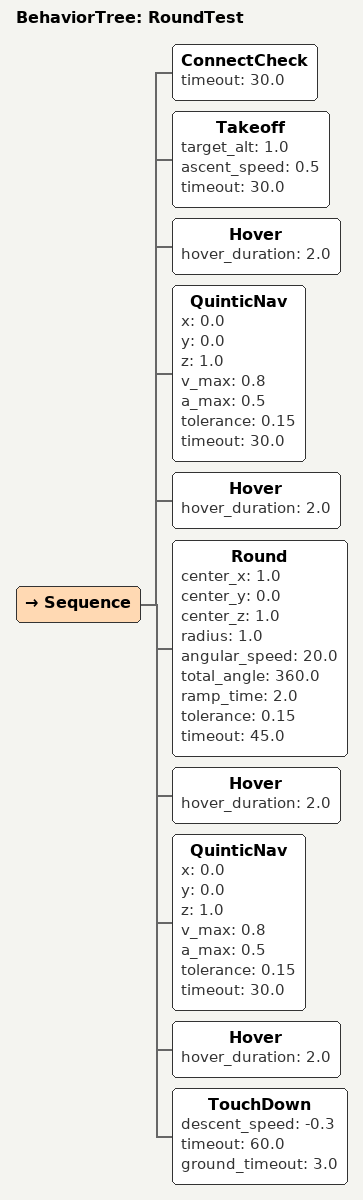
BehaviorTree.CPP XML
<root main_tree_to_execute="RoundTest">
    <!-- 绝对坐标测试：假定起飞点 XY=(0,0)，目标高度 z=1m。 -->
    <BehaviorTree ID="RoundTest">
        <Sequence>
            <ConnectCheck timeout="30.0" />
            <Takeoff target_alt="1.0" ascent_speed="0.5" timeout="30.0" />
            <Hover hover_duration="2.0" />
            <!-- 先到达圆周起点，使到圆心的距离与指定半径一致。 -->
            <QuinticNav x="0.0" y="0.0" z="1.0" v_max="0.8" a_max="0.5" tolerance="0.15" timeout="30.0" />
            <Hover hover_duration="2.0" />
            <!-- 从圆心左侧开始，按现有 Round 实现顺时针运动一圈。 -->
            <Round center_x="1.0" center_y="0.0" center_z="1.0"
                   radius="1.0" angular_speed="20.0" total_angle="360.0"
                   ramp_time="2.0" tolerance="0.15" timeout="45.0" />
            <Hover hover_duration="2.0" />
            <QuinticNav x="0.0" y="0.0" z="1.0" v_max="0.8" a_max="0.5" tolerance="0.15" timeout="30.0" />
            <Hover hover_duration="2.0" />
            <TouchDown descent_speed="-0.3" timeout="60.0" ground_timeout="3.0" />
        </Sequence>
    </BehaviorTree>
</root>
